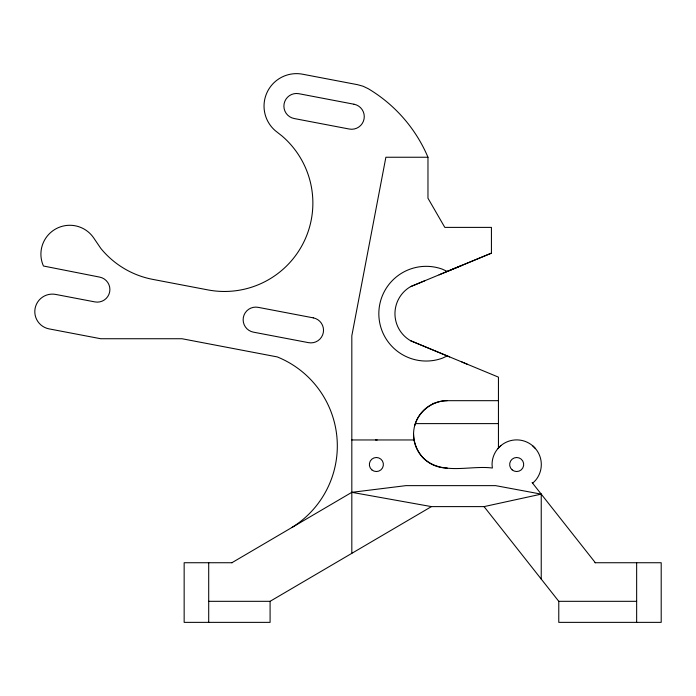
<?xml version="1.0" encoding="UTF-8"?>
<svg xmlns="http://www.w3.org/2000/svg" width="696" height="696" viewBox="0 0 696 696"><rect width="100%" height="100%" fill="white"/><g stroke="black" fill="none" stroke-linecap="round" stroke-linejoin="round"><path stroke-width="1.04" d="M414.703 425.63C418.635 411.275 432.346 400.757 447.232 400.678L498.44 400.678M497.823 448.685L500.85 445.649M532.649 483.242L535.546 480.344A24.621 24.621 0 0 0 525.106 441.377A24.621 24.621 0 0 0 492.055 464.519L492.368 468.025C469.913 465.128 441.934 475.638 423.42 458.159C417.322 451.695 413.815 443.23 413.555 434.348A33.678 33.678 0 0 1 447.232 400.678M231.89 562.733L351.819 492.333L405.959 485.634L495.578 485.634L541.236 494.134L541.236 579.081M208.704 601.318L270.091 601.318L431.442 506.61L484.059 506.61L541.236 494.134M447.241 355.917L442.378 358.179A47.354 47.354 0 0 1 378.833 313.687A47.354 47.354 0 0 1 442.378 269.187L447.241 271.449M445.353 272.232L445.884 272.014M449.633 356.918L410.57 340.718A31.216 31.216 0 0 1 410.57 286.648L491.428 253.144L491.428 227.392L444.805 227.392L427.97 198.23L427.97 157.244A145.986 145.986 0 0 0 368.28 88.731L363.181 86.269L357.735 84.729L302.603 74.211A32.477 32.477 0 0 0 275.294 130.7L282.219 136.155A88.392 88.392 0 0 1 207.895 289.901L152.763 279.383A88.392 88.392 0 0 1 100.824 248.42L93.699 237.928A28.893 28.893 0 0 0 43.448 266.011L99.632 277.104A12.624 12.624 0 0 1 109.672 291.876A12.624 12.624 0 0 1 94.9 301.907L55.619 294.417A17.539 17.539 0 0 0 35.113 308.363A17.539 17.539 0 0 0 49.051 328.877L100.737 338.735L181.978 338.735L277.243 356.909A95.978 95.978 0 0 1 291.85 527.533M410.57 286.648L424.83 280.74M439.089 274.824L461.813 265.411M447.232 271.449L491.428 253.144M375.57 439.959L377.18 439.959M427.97 157.244L385.88 157.244L351.819 335.785L351.819 553.346M432.486 403.428L434.626 403.428M415.538 423.612L498.44 423.612M351.819 439.959L414.294 439.959M232.125 562.733L184.153 562.733L184.153 622.363L270.091 622.363L270.091 601.318M594.95 562.733L661.2 562.733L661.2 622.363L558.775 622.363L558.775 601.318L484.059 506.61M558.775 601.318L636.649 601.318M351.819 492.333L431.442 506.61M461.813 361.955L467.425 364.286M410.57 340.718L498.44 377.136L498.44 448.528M532.51 445.649L535.546 448.685M532.083 482.528L595.35 562.733M636.649 562.733L636.649 622.363M208.704 562.733L208.704 622.363M447.232 468.025A33.678 33.678 0 0 1 413.555 434.348M354.012 104.226L298.88 93.708A12.624 12.624 0 0 0 284.116 103.748A12.624 12.624 0 0 0 294.147 118.52L349.279 129.038A12.624 12.624 0 0 0 364.051 118.999A12.624 12.624 0 0 0 354.012 104.226M313.261 317.855L258.129 307.336A12.624 12.624 0 0 0 243.365 317.376A12.624 12.624 0 0 0 253.396 332.149L308.528 342.658A12.624 12.624 0 0 0 323.301 332.627A12.624 12.624 0 0 0 313.261 317.855M512.169 469.887A7.012 7.012 0 0 0 523.592 465.737A7.012 7.012 0 0 0 514.283 457.925A7.012 7.012 0 0 0 512.169 469.887M371.864 469.887A7.012 7.012 0 0 0 383.287 465.737A7.012 7.012 0 0 0 373.978 457.925A7.012 7.012 0 0 0 371.864 469.887"/></g></svg>
